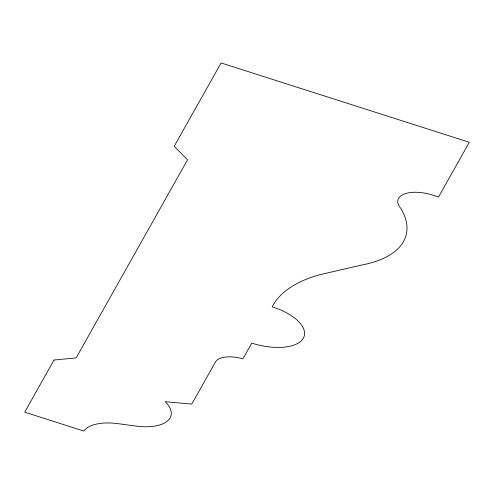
<?xml version="1.0" encoding="UTF-8"?>
<svg xmlns="http://www.w3.org/2000/svg" width="494" height="494" viewBox="0 0 494 494"><rect width="100%" height="100%" fill="white"/><g stroke="black" fill="none" stroke-linecap="round" stroke-linejoin="round"><path stroke-width="0.74" d="M54.013 360.04L24.7 412.163L83.795 431.052A42.256 19.704 14.4 0 1 117.072 423.543L136.647 426.149A41.508 19.359 14.4 0 0 165.206 401.727L191.771 404.073L215.211 362.405A24.002 11.195 14.4 0 1 242.887 358.916L251.773 343.114A43.491 20.285 14.4 0 0 303.353 338.174A43.491 20.285 14.4 0 0 272.2 306.799A174.845 81.547 14.4 0 1 319.785 274.713L361.509 265.074A122.055 56.927 14.4 0 0 400.807 208.406A28.794 13.431 14.4 0 1 403.277 194.426A28.794 13.431 14.4 0 1 430.83 194.55L438.524 197.007L469.3 142.278L221.096 62.948L174.191 146.341L187.529 159.828L76.138 357.891L54.013 360.04"/></g></svg>
